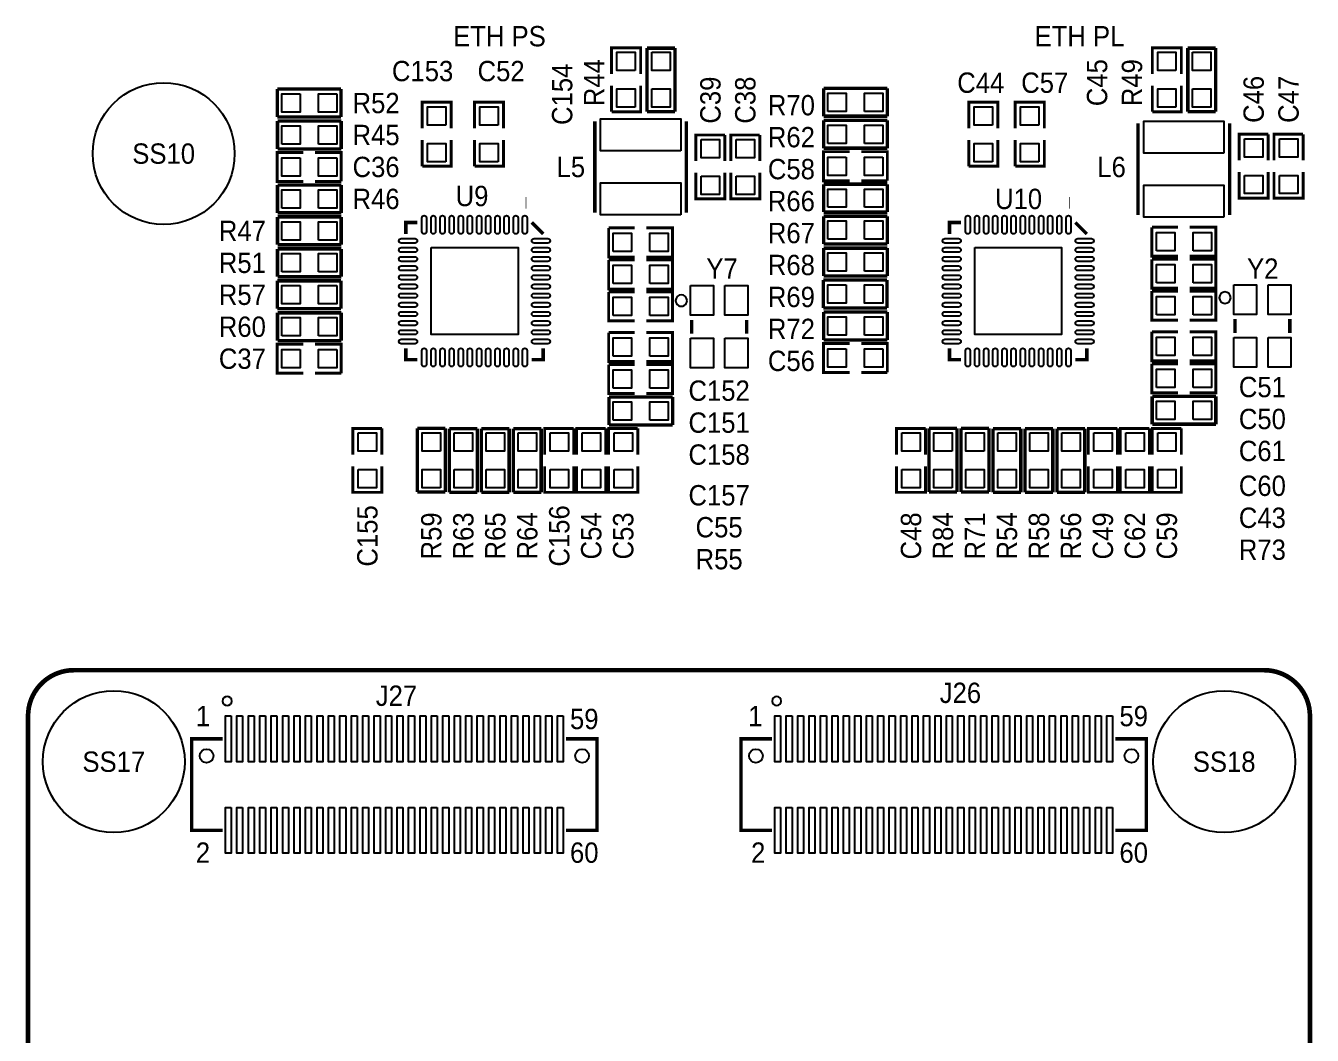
# Model space of a CAD drawing. Extents: x -6 to 181, y -5 to 126.
# Drawn here: x 54 to 110.2, y 53.7 to 97.9 of the extents above; entities that cross this region are included whole.
import ezdxf
from ezdxf.enums import TextEntityAlignment as Align

# ---------------------------------------------------------------- set-up
doc = ezdxf.new("R2010")
doc.units = 0
for name, color, linetype in [('BG_SILKSCREEN_TOP', 30, 'CONTINUOUS'), ('PG_SILKSCREEN_TOP', 254, 'CONTINUOUS'), ('PIN_TOP', 92, 'CONTINUOUS'), ('RD_SILKSCREEN_TOP', 52, 'CONTINUOUS')]:
    doc.layers.add(name, color=color, linetype=linetype)

msp = doc.modelspace()

# ---------------------------------------------------------------- linework, layer by layer
at = {"layer": 'BG_SILKSCREEN_TOP', "const_width": 0.2032}
for points in [[(54.138093, 67.696994, -0.414214), (56.138089, 69.69699)], [(108.137985, 69.69699, -0.414214), (110.137981, 67.696994)]]:
    msp.add_lwpolyline(points, format="xyb", dxfattribs=at)
for points in [[(56.138089, 69.69699), (108.137985, 69.69699)], [(54.138093, 29.69707), (54.138093, 67.696994)], [(110.137981, 67.696994), (110.137981, 29.69707)]]:
    msp.add_lwpolyline(points, dxfattribs=at)
at = {"layer": 'PG_SILKSCREEN_TOP'}
for points, const_width in [([(79.629, 95.758), (79.629, 96.901), (80.899, 96.901), (80.899, 95.758)], 0.127), ([(81.1784, 94.107), (81.1784, 96.8883)], 0.1524), ([(81.1784, 96.8883), (82.3976, 96.8883)], 0.1524), ([(82.3976, 96.8883), (82.3976, 94.107)], 0.1524), ([(103.251, 95.758), (103.251, 96.901), (104.521, 96.901), (104.521, 95.758)], 0.127), ([(104.8004, 94.107), (104.8004, 96.8883)], 0.1524), ([(104.8004, 96.8883), (106.0196, 96.8883)], 0.1524), ([(106.0196, 96.8883), (106.0196, 94.107)], 0.1524), ([(65.024, 93.8784), (65.024, 95.0976)], 0.1524), ([(65.024, 95.0976), (67.8053, 95.0976)], 0.1524), ([(67.8053, 95.0976), (67.8053, 93.8784)], 0.1524), ([(80.899, 95.25), (80.899, 94.107), (79.629, 94.107)], 0.127), ([(79.629, 94.107), (79.629, 95.25)], 0.127), ([(88.895022, 95.129909), (91.676322, 95.129909)], 0.1524), ([(88.895022, 93.910709), (88.895022, 95.129909)], 0.1524), ([(91.676322, 95.129909), (91.676322, 93.910709)], 0.1524), ([(104.521, 95.25), (104.521, 94.107), (103.251, 94.107)], 0.127), ([(103.251, 94.107), (103.251, 95.25)], 0.127), ([(71.356322, 93.377309), (71.356322, 94.520309), (72.626322, 94.520309), (72.626322, 93.377309)], 0.127), ([(73.642322, 93.377309), (73.642322, 94.520309), (74.912322, 94.520309), (74.912322, 93.377309)], 0.127), ([(95.232322, 93.377309), (95.232322, 94.520309), (96.502322, 94.520309), (96.502322, 93.377309)], 0.127), ([(97.264322, 93.377309), (97.264322, 94.520309), (98.534322, 94.520309), (98.534322, 93.377309)], 0.127), ([(67.8053, 93.8784), (65.024, 93.8784)], 0.1524), ([(82.3976, 94.107), (81.1784, 94.107)], 0.1524), ([(91.676322, 93.910709), (88.895022, 93.910709)], 0.1524), ([(106.0196, 94.107), (104.8004, 94.107)], 0.1524), ([(65.0367, 93.7006), (67.818, 93.7006)], 0.1524), ([(65.0367, 92.4814), (65.0367, 93.7006)], 0.1524), ([(67.818, 93.7006), (67.818, 92.4814)], 0.1524), ([(78.899004, 89.694004), (78.899004, 93.693996)], 0.150012), ([(82.898996, 89.694004), (82.898996, 93.693996)], 0.150012), ([(88.895022, 93.732909), (91.676322, 93.732909)], 0.1524), ([(88.895022, 92.513709), (88.895022, 93.732909)], 0.1524), ([(91.676322, 93.732909), (91.676322, 92.513709)], 0.1524), ([(102.630326, 89.599313), (102.630326, 93.599305)], 0.150012), ([(106.630318, 89.599313), (106.630318, 93.599305)], 0.150012), ([(72.626322, 92.869309), (72.626322, 91.726309), (71.356322, 91.726309)], 0.127), ([(71.356322, 91.726309), (71.356322, 92.869309)], 0.127), ([(74.912322, 92.869309), (74.912322, 91.726309), (73.642322, 91.726309)], 0.127), ([(73.642322, 91.726309), (73.642322, 92.869309)], 0.127), ([(83.312, 91.948), (83.312, 93.091), (84.582, 93.091)], 0.127), ([(84.582, 93.091), (84.582, 91.948)], 0.127), ([(84.836, 91.948), (84.836, 93.091), (86.106, 93.091)], 0.127), ([(86.106, 93.091), (86.106, 91.948)], 0.127), ([(96.502322, 92.869309), (96.502322, 91.726309), (95.232322, 91.726309)], 0.127), ([(95.232322, 91.726309), (95.232322, 92.869309)], 0.127), ([(98.534322, 92.869309), (98.534322, 91.726309), (97.264322, 91.726309)], 0.127), ([(97.264322, 91.726309), (97.264322, 92.869309)], 0.127), ([(107.043322, 91.980309), (107.043322, 93.123309), (108.313322, 93.123309)], 0.127), ([(108.313322, 93.123309), (108.313322, 91.980309)], 0.127), ([(108.567322, 91.980309), (108.567322, 93.123309), (109.837322, 93.123309)], 0.127), ([(109.837322, 93.123309), (109.837322, 91.980309)], 0.127), ([(67.818, 92.4814), (65.0367, 92.4814)], 0.1524), ([(66.167, 91.059), (65.024, 91.059), (65.024, 92.329), (66.167, 92.329)], 0.127), ([(66.675, 92.329), (67.818, 92.329), (67.818, 91.059)], 0.127), ([(91.676322, 92.513709), (88.895022, 92.513709)], 0.1524), ([(90.025322, 91.091309), (88.882322, 91.091309), (88.882322, 92.361309), (90.025322, 92.361309)], 0.127), ([(90.533322, 92.361309), (91.676322, 92.361309), (91.676322, 91.091309)], 0.127), ([(67.818, 91.059), (66.675, 91.059)], 0.127), ([(84.582, 91.44), (84.582, 90.297), (83.312, 90.297), (83.312, 91.44)], 0.127), ([(86.106, 91.44), (86.106, 90.297), (84.836, 90.297), (84.836, 91.44)], 0.127), ([(91.676322, 91.091309), (90.533322, 91.091309)], 0.127), ([(108.313322, 91.472309), (108.313322, 90.329309), (107.043322, 90.329309), (107.043322, 91.472309)], 0.127), ([(109.837322, 91.472309), (109.837322, 90.329309), (108.567322, 90.329309), (108.567322, 91.472309)], 0.127), ([(65.0367, 90.9066), (67.818, 90.9066)], 0.1524), ([(65.0367, 89.6874), (65.0367, 90.9066)], 0.1524), ([(67.818, 90.9066), (67.818, 89.6874)], 0.1524), ([(88.895022, 90.938909), (91.676322, 90.938909)], 0.1524), ([(88.895022, 89.719709), (88.895022, 90.938909)], 0.1524), ([(91.676322, 90.938909), (91.676322, 89.719709)], 0.1524), ([(75.882322, 90.125321), (75.902312, 90.125321)], 0.499999), ([(99.631322, 90.125321), (99.651312, 90.125321)], 0.499999), ([(67.818, 89.6874), (65.0367, 89.6874)], 0.1524), ([(65.0367, 89.5096), (67.818, 89.5096)], 0.1524), ([(65.0367, 88.2904), (65.0367, 89.5096)], 0.1524), ([(67.818, 89.5096), (67.818, 88.2904)], 0.1524), ([(91.676322, 89.719709), (88.895022, 89.719709)], 0.1524), ([(88.895022, 89.541909), (91.676322, 89.541909)], 0.1524), ([(88.895022, 88.322709), (88.895022, 89.541909)], 0.1524), ([(91.676322, 89.541909), (91.676322, 88.322709)], 0.1524), ([(70.642328, 88.765304), (70.642328, 89.265303), (71.142327, 89.265303)], 0.150012), ([(76.642316, 88.765304), (76.142317, 89.265303)], 0.150012), ([(80.645, 87.757), (79.502, 87.757), (79.502, 89.027)], 0.127), ([(79.502, 89.027), (80.645, 89.027)], 0.127), ([(81.153, 89.027), (82.296, 89.027), (82.296, 87.757), (81.153, 87.757)], 0.127), ([(94.391328, 88.765304), (94.391328, 89.265303), (94.891327, 89.265303)], 0.150012), ([(100.391316, 88.765304), (99.891317, 89.265303)], 0.150012), ([(104.376322, 87.789309), (103.233322, 87.789309), (103.233322, 89.059309)], 0.127), ([(103.233322, 89.059309), (104.376322, 89.059309)], 0.127), ([(104.884322, 89.059309), (106.027322, 89.059309), (106.027322, 87.789309), (104.884322, 87.789309)], 0.127), ([(67.818, 88.2904), (65.0367, 88.2904)], 0.1524), ([(91.676322, 88.322709), (88.895022, 88.322709)], 0.1524), ([(65.0367, 88.1126), (67.818, 88.1126)], 0.1524), ([(65.0367, 86.8934), (65.0367, 88.1126)], 0.1524), ([(67.818, 88.1126), (67.818, 86.8934)], 0.1524), ([(80.645, 86.36), (79.502, 86.36), (79.502, 87.63)], 0.127), ([(79.502, 87.63), (80.645, 87.63)], 0.127), ([(81.153, 87.63), (82.296, 87.63), (82.296, 86.36), (81.153, 86.36)], 0.127), ([(88.895022, 88.144909), (91.676322, 88.144909)], 0.1524), ([(88.895022, 86.925709), (88.895022, 88.144909)], 0.1524), ([(91.676322, 88.144909), (91.676322, 86.925709)], 0.1524), ([(104.376322, 86.392309), (103.233322, 86.392309), (103.233322, 87.662309)], 0.127), ([(103.233322, 87.662309), (104.376322, 87.662309)], 0.127), ([(104.884322, 87.662309), (106.027322, 87.662309), (106.027322, 86.392309), (104.884322, 86.392309)], 0.127), ([(65.024, 85.4964), (65.024, 86.7156)], 0.1524), ([(65.024, 86.7156), (67.8053, 86.7156)], 0.1524), ([(67.818, 86.8934), (65.0367, 86.8934)], 0.1524), ([(67.8053, 86.7156), (67.8053, 85.4964)], 0.1524), ([(88.882322, 85.528709), (88.882322, 86.747909)], 0.1524), ([(88.882322, 86.747909), (91.663622, 86.747909)], 0.1524), ([(91.676322, 86.925709), (88.895022, 86.925709)], 0.1524), ([(91.663622, 86.747909), (91.663622, 85.528709)], 0.1524), ([(80.645, 84.963), (79.502, 84.963), (79.502, 86.233)], 0.127), ([(79.502, 86.233), (80.645, 86.233)], 0.127), ([(81.153, 86.233), (82.296, 86.233), (82.296, 84.963), (81.153, 84.963)], 0.127), ([(104.376322, 84.995309), (103.233322, 84.995309), (103.233322, 86.265309)], 0.127), ([(103.233322, 86.265309), (104.376322, 86.265309)], 0.127), ([(104.884322, 86.265309), (106.027322, 86.265309), (106.027322, 84.995309), (104.884322, 84.995309)], 0.127), ([(67.8053, 85.4964), (65.024, 85.4964)], 0.1524), ([(91.663622, 85.528709), (88.882322, 85.528709)], 0.1524), ([(65.0367, 85.3186), (67.818, 85.3186)], 0.1524), ([(65.0367, 84.0994), (65.0367, 85.3186)], 0.1524), ([(67.818, 85.3186), (67.818, 84.0994)], 0.1524), ([(83.128002, 85.008999), (83.128002, 84.409001)], 0.150012), ([(85.527998, 85.008999), (85.527998, 84.409001)], 0.150012), ([(88.895022, 85.350909), (91.676322, 85.350909)], 0.1524), ([(88.895022, 84.131709), (88.895022, 85.350909)], 0.1524), ([(91.676322, 85.350909), (91.676322, 84.131709)], 0.1524), ([(106.859324, 85.041308), (106.859324, 84.441309)], 0.150012), ([(109.259319, 85.041308), (109.259319, 84.441309)], 0.150012), ([(80.645, 83.185), (79.502, 83.185), (79.502, 84.455)], 0.127), ([(79.502, 84.455), (80.645, 84.455)], 0.127), ([(81.153, 84.455), (82.296, 84.455), (82.296, 83.185), (81.153, 83.185)], 0.127), ([(104.376322, 83.217309), (103.233322, 83.217309), (103.233322, 84.487309)], 0.127), ([(103.233322, 84.487309), (104.376322, 84.487309)], 0.127), ([(104.884322, 84.487309), (106.027322, 84.487309), (106.027322, 83.217309), (104.884322, 83.217309)], 0.127), ([(67.818, 84.0994), (65.0367, 84.0994)], 0.1524), ([(66.167, 82.677), (65.024, 82.677), (65.024, 83.947), (66.167, 83.947)], 0.127), ([(66.675, 83.947), (67.818, 83.947), (67.818, 82.677)], 0.127), ([(71.142327, 83.265315), (70.642328, 83.265315), (70.642328, 83.765314)], 0.150012), ([(76.642316, 83.765314), (76.642316, 83.265315), (76.142317, 83.265315)], 0.150012), ([(91.676322, 84.131709), (88.895022, 84.131709)], 0.1524), ([(90.025322, 82.709309), (88.882322, 82.709309), (88.882322, 83.979309), (90.025322, 83.979309)], 0.127), ([(90.533322, 83.979309), (91.676322, 83.979309), (91.676322, 82.709309)], 0.127), ([(94.891327, 83.265315), (94.391328, 83.265315), (94.391328, 83.765314)], 0.150012), ([(100.391316, 83.765314), (100.391316, 83.265315), (99.891317, 83.265315)], 0.150012), ([(67.818, 82.677), (66.675, 82.677)], 0.127), ([(80.645, 81.788), (79.502, 81.788), (79.502, 83.058)], 0.127), ([(79.502, 83.058), (80.645, 83.058)], 0.127), ([(81.153, 83.058), (82.296, 83.058), (82.296, 81.788), (81.153, 81.788)], 0.127), ([(91.676322, 82.709309), (90.533322, 82.709309)], 0.127), ([(104.376322, 81.820309), (103.233322, 81.820309), (103.233322, 83.090309)], 0.127), ([(103.233322, 83.090309), (104.376322, 83.090309)], 0.127), ([(104.884322, 83.090309), (106.027322, 83.090309), (106.027322, 81.820309), (104.884322, 81.820309)], 0.127), ([(79.5147, 81.6356), (82.296, 81.6356)], 0.1524), ([(79.5147, 80.4164), (79.5147, 81.6356)], 0.1524), ([(82.296, 81.6356), (82.296, 80.4164)], 0.1524), ([(103.246022, 81.667909), (106.027322, 81.667909)], 0.1524), ([(103.246022, 80.448709), (103.246022, 81.667909)], 0.1524), ([(106.027322, 81.667909), (106.027322, 80.448709)], 0.1524), ([(82.296, 80.4164), (79.5147, 80.4164)], 0.1524), ([(106.027322, 80.448709), (103.246022, 80.448709)], 0.1524), ([(68.326, 79.121), (68.326, 80.264), (69.596, 80.264)], 0.127), ([(69.596, 80.264), (69.596, 79.121)], 0.127), ([(71.1454, 77.4827), (71.1454, 80.264)], 0.1524), ([(71.1454, 80.264), (72.3646, 80.264)], 0.1524), ([(72.3646, 80.264), (72.3646, 77.4827)], 0.1524), ([(72.5424, 77.47), (72.5424, 80.2513)], 0.1524), ([(72.5424, 80.2513), (73.7616, 80.2513)], 0.1524), ([(73.7616, 80.2513), (73.7616, 77.47)], 0.1524), ([(73.9394, 77.47), (73.9394, 80.2513)], 0.1524), ([(73.9394, 80.2513), (75.1586, 80.2513)], 0.1524), ([(75.1586, 80.2513), (75.1586, 77.47)], 0.1524), ([(75.3364, 77.47), (75.3364, 80.2513)], 0.1524), ([(75.3364, 80.2513), (76.5556, 80.2513)], 0.1524), ([(76.5556, 80.2513), (76.5556, 77.47)], 0.1524), ([(76.708, 79.121), (76.708, 80.264), (77.978, 80.264)], 0.127), ([(77.978, 80.264), (77.978, 79.121)], 0.127), ([(78.105, 79.121), (78.105, 80.264), (79.375, 80.264)], 0.127), ([(79.375, 80.264), (79.375, 79.121)], 0.127), ([(79.502, 79.121), (79.502, 80.264), (80.772, 80.264)], 0.127), ([(80.772, 80.264), (80.772, 79.121)], 0.127), ([(92.075, 79.121), (92.075, 80.264), (93.345, 80.264)], 0.127), ([(93.345, 80.264), (93.345, 79.121)], 0.127), ([(93.4974, 77.4827), (93.4974, 80.264)], 0.1524), ([(93.4974, 80.264), (94.7166, 80.264)], 0.1524), ([(94.7166, 80.264), (94.7166, 77.4827)], 0.1524), ([(94.8944, 77.4827), (94.8944, 80.264)], 0.1524), ([(94.8944, 80.264), (96.1136, 80.264)], 0.1524), ([(96.1136, 80.264), (96.1136, 77.4827)], 0.1524), ([(96.2914, 77.47), (96.2914, 80.2513)], 0.1524), ([(96.2914, 80.2513), (97.5106, 80.2513)], 0.1524), ([(97.5106, 80.2513), (97.5106, 77.47)], 0.1524), ([(97.6884, 77.47), (97.6884, 80.2513)], 0.1524), ([(97.6884, 80.2513), (98.9076, 80.2513)], 0.1524), ([(98.9076, 80.2513), (98.9076, 77.47)], 0.1524), ([(99.0854, 77.47), (99.0854, 80.2513)], 0.1524), ([(99.0854, 80.2513), (100.3046, 80.2513)], 0.1524), ([(100.3046, 80.2513), (100.3046, 77.47)], 0.1524), ([(100.457, 79.121), (100.457, 80.264), (101.727, 80.264)], 0.127), ([(101.727, 80.264), (101.727, 79.121)], 0.127), ([(101.854, 79.121), (101.854, 80.264), (103.124, 80.264)], 0.127), ([(103.124, 80.264), (103.124, 79.121)], 0.127), ([(103.251, 79.121), (103.251, 80.264), (104.521, 80.264)], 0.127), ([(104.521, 80.264), (104.521, 79.121)], 0.127), ([(69.596, 78.613), (69.596, 77.47), (68.326, 77.47), (68.326, 78.613)], 0.127), ([(77.978, 78.613), (77.978, 77.47), (76.708, 77.47), (76.708, 78.613)], 0.127), ([(79.375, 78.613), (79.375, 77.47), (78.105, 77.47), (78.105, 78.613)], 0.127), ([(80.772, 78.613), (80.772, 77.47), (79.502, 77.47), (79.502, 78.613)], 0.127), ([(93.345, 78.613), (93.345, 77.47), (92.075, 77.47), (92.075, 78.613)], 0.127), ([(101.727, 78.613), (101.727, 77.47), (100.457, 77.47), (100.457, 78.613)], 0.127), ([(103.124, 78.613), (103.124, 77.47), (101.854, 77.47), (101.854, 78.613)], 0.127), ([(104.521, 78.613), (104.521, 77.47), (103.251, 77.47), (103.251, 78.613)], 0.127), ([(72.3646, 77.4827), (71.1454, 77.4827)], 0.1524), ([(73.7616, 77.47), (72.5424, 77.47)], 0.1524), ([(75.1586, 77.47), (73.9394, 77.47)], 0.1524), ([(76.5556, 77.47), (75.3364, 77.47)], 0.1524), ([(94.7166, 77.4827), (93.4974, 77.4827)], 0.1524), ([(96.1136, 77.4827), (94.8944, 77.4827)], 0.1524), ([(97.5106, 77.47), (96.2914, 77.47)], 0.1524), ([(98.9076, 77.47), (97.6884, 77.47)], 0.1524), ([(100.3046, 77.47), (99.0854, 77.47)], 0.1524), ([(62.638051, 62.697004), (61.288066, 62.697004), (61.288066, 66.696996), (62.638051, 66.696996)], 0.150012), ([(77.638072, 62.697004), (78.988056, 62.697004), (78.988056, 66.696996), (77.638072, 66.696996)], 0.150012), ([(86.638003, 62.697004), (85.288018, 62.697004), (85.288018, 66.696996), (86.638003, 66.696996)], 0.150012), ([(101.638024, 62.697004), (102.988008, 62.697004), (102.988008, 66.696996), (101.638024, 66.696996)], 0.150012)]:
    msp.add_lwpolyline(points, dxfattribs=dict(at, const_width=const_width))
for points in [[(82.926987, 85.852, 1), (82.427006, 85.852005, 1)], [(106.675987, 85.979, 1), (106.176006, 85.979005, 1)], [(63.038076, 68.347006, 1), (62.638047, 68.346995, 1)], [(87.038028, 68.347006, 1), (86.637999, 68.346995, 1)]]:
    msp.add_lwpolyline(points, format="xyb", close=True, dxfattribs=at)
at = {"layer": 'PIN_TOP'}
for points in [[(80.66405, 95.90405), (79.86395, 95.90405), (79.86395, 96.70415), (80.66405, 96.70415)], [(81.38795, 96.70415), (82.18805, 96.70415), (82.18805, 95.90405), (81.38795, 95.90405)], [(104.28605, 95.90405), (103.48595, 95.90405), (103.48595, 96.70415), (104.28605, 96.70415)], [(105.00995, 96.70415), (105.81005, 96.70415), (105.81005, 95.90405), (105.00995, 95.90405)], [(80.66405, 94.30385), (79.86395, 94.30385), (79.86395, 95.10395), (80.66405, 95.10395)], [(81.38795, 95.10395), (82.18805, 95.10395), (82.18805, 94.30385), (81.38795, 94.30385)], [(104.28605, 94.30385), (103.48595, 94.30385), (103.48595, 95.10395), (104.28605, 95.10395)], [(105.00995, 95.10395), (105.81005, 95.10395), (105.81005, 94.30385), (105.00995, 94.30385)], [(66.02095, 94.88805), (66.02095, 94.08795), (65.22085, 94.08795), (65.22085, 94.88805)], [(67.62115, 94.88805), (67.62115, 94.08795), (66.82105, 94.08795), (66.82105, 94.88805)], [(89.079172, 94.120259), (89.079172, 94.920359), (89.879272, 94.920359), (89.879272, 94.120259)], [(90.679372, 94.120259), (90.679372, 94.920359), (91.479472, 94.920359), (91.479472, 94.120259)], [(72.391372, 93.523359), (71.591272, 93.523359), (71.591272, 94.323459), (72.391372, 94.323459)], [(74.677372, 93.523359), (73.877272, 93.523359), (73.877272, 94.323459), (74.677372, 94.323459)], [(96.267372, 93.523359), (95.467272, 93.523359), (95.467272, 94.323459), (96.267372, 94.323459)], [(98.299372, 93.523359), (97.499272, 93.523359), (97.499272, 94.323459), (98.299372, 94.323459)], [(65.22085, 92.69095), (65.22085, 93.49105), (66.02095, 93.49105), (66.02095, 92.69095)], [(66.82105, 92.69095), (66.82105, 93.49105), (67.62115, 93.49105), (67.62115, 92.69095)], [(82.648996, 92.393999), (79.149003, 92.393999), (79.149003, 93.793996), (82.648996, 93.793996)], [(89.079172, 92.723259), (89.079172, 93.523359), (89.879272, 93.523359), (89.879272, 92.723259)], [(90.679372, 92.723259), (90.679372, 93.523359), (91.479472, 93.523359), (91.479472, 92.723259)], [(106.380318, 92.299307), (102.880325, 92.299307), (102.880325, 93.699305), (106.380318, 93.699305)], [(83.54695, 92.89415), (84.34705, 92.89415), (84.34705, 92.09405), (83.54695, 92.09405)], [(85.07095, 92.89415), (85.87105, 92.89415), (85.87105, 92.09405), (85.07095, 92.09405)], [(107.278272, 92.926459), (108.078372, 92.926459), (108.078372, 92.126359), (107.278272, 92.126359)], [(108.802272, 92.926459), (109.602372, 92.926459), (109.602372, 92.126359), (108.802272, 92.126359)], [(72.391372, 91.923159), (71.591272, 91.923159), (71.591272, 92.723259), (72.391372, 92.723259)], [(74.677372, 91.923159), (73.877272, 91.923159), (73.877272, 92.723259), (74.677372, 92.723259)], [(96.267372, 91.923159), (95.467272, 91.923159), (95.467272, 92.723259), (96.267372, 92.723259)], [(98.299372, 91.923159), (97.499272, 91.923159), (97.499272, 92.723259), (98.299372, 92.723259)], [(66.02095, 92.09405), (66.02095, 91.29395), (65.22085, 91.29395), (65.22085, 92.09405)], [(67.62115, 92.09405), (67.62115, 91.29395), (66.82105, 91.29395), (66.82105, 92.09405)], [(89.879272, 92.126359), (89.879272, 91.326259), (89.079172, 91.326259), (89.079172, 92.126359)], [(91.479472, 92.126359), (91.479472, 91.326259), (90.679372, 91.326259), (90.679372, 92.126359)], [(83.54695, 91.29395), (84.34705, 91.29395), (84.34705, 90.49385), (83.54695, 90.49385)], [(85.07095, 91.29395), (85.87105, 91.29395), (85.87105, 90.49385), (85.07095, 90.49385)], [(107.278272, 91.326259), (108.078372, 91.326259), (108.078372, 90.526159), (107.278272, 90.526159)], [(108.802272, 91.326259), (109.602372, 91.326259), (109.602372, 90.526159), (108.802272, 90.526159)], [(65.22085, 89.89695), (65.22085, 90.69705), (66.02095, 90.69705), (66.02095, 89.89695)], [(66.82105, 89.89695), (66.82105, 90.69705), (67.62115, 90.69705), (67.62115, 89.89695)], [(82.648996, 89.594004), (79.149003, 89.594004), (79.149003, 90.994001), (82.648996, 90.994001)], [(89.079172, 89.929259), (89.079172, 90.729359), (89.879272, 90.729359), (89.879272, 89.929259)], [(90.679372, 89.929259), (90.679372, 90.729359), (91.479472, 90.729359), (91.479472, 89.929259)], [(106.380318, 89.499313), (102.880325, 89.499313), (102.880325, 90.89931), (106.380318, 90.89931)], [(65.22085, 88.49995), (65.22085, 89.30005), (66.02095, 89.30005), (66.02095, 88.49995)], [(66.82105, 88.49995), (66.82105, 89.30005), (67.62115, 89.30005), (67.62115, 88.49995)], [(89.079172, 88.532259), (89.079172, 89.332359), (89.879272, 89.332359), (89.879272, 88.532259)], [(90.679372, 88.532259), (90.679372, 89.332359), (91.479472, 89.332359), (91.479472, 88.532259)], [(103.430172, 88.024259), (103.430172, 88.824359), (104.230272, 88.824359), (104.230272, 88.024259)], [(105.030372, 88.024259), (105.030372, 88.824359), (105.830472, 88.824359), (105.830472, 88.024259)], [(79.69885, 87.99195), (79.69885, 88.79205), (80.49895, 88.79205), (80.49895, 87.99195)], [(81.29905, 87.99195), (81.29905, 88.79205), (82.09915, 88.79205), (82.09915, 87.99195)], [(65.22085, 87.10295), (65.22085, 87.90305), (66.02095, 87.90305), (66.02095, 87.10295)], [(66.82105, 87.10295), (66.82105, 87.90305), (67.62115, 87.90305), (67.62115, 87.10295)], [(71.742325, 88.165305), (75.542318, 88.165305), (75.542318, 84.365313), (71.742325, 84.365313)], [(89.079172, 87.135259), (89.079172, 87.935359), (89.879272, 87.935359), (89.879272, 87.135259)], [(90.679372, 87.135259), (90.679372, 87.935359), (91.479472, 87.935359), (91.479472, 87.135259)], [(95.491325, 88.165305), (99.291318, 88.165305), (99.291318, 84.365313), (95.491325, 84.365313)], [(79.69885, 86.59495), (79.69885, 87.39505), (80.49895, 87.39505), (80.49895, 86.59495)], [(81.29905, 86.59495), (81.29905, 87.39505), (82.09915, 87.39505), (82.09915, 86.59495)], [(103.430172, 86.627259), (103.430172, 87.427359), (104.230272, 87.427359), (104.230272, 86.627259)], [(105.030372, 86.627259), (105.030372, 87.427359), (105.830472, 87.427359), (105.830472, 86.627259)], [(66.02095, 86.50605), (66.02095, 85.70595), (65.22085, 85.70595), (65.22085, 86.50605)], [(67.62115, 86.50605), (67.62115, 85.70595), (66.82105, 85.70595), (66.82105, 86.50605)], [(79.69885, 85.19795), (79.69885, 85.99805), (80.49895, 85.99805), (80.49895, 85.19795)], [(81.29905, 85.19795), (81.29905, 85.99805), (82.09915, 85.99805), (82.09915, 85.19795)], [(83.07799, 86.509009), (84.077988, 86.509009), (84.077988, 85.209012), (83.07799, 85.209012)], [(84.578012, 86.509009), (85.57801, 86.509009), (85.57801, 85.209012), (84.578012, 85.209012)], [(89.879272, 86.538359), (89.879272, 85.738259), (89.079172, 85.738259), (89.079172, 86.538359)], [(91.479472, 86.538359), (91.479472, 85.738259), (90.679372, 85.738259), (90.679372, 86.538359)], [(103.430172, 85.230259), (103.430172, 86.030359), (104.230272, 86.030359), (104.230272, 85.230259)], [(105.030372, 85.230259), (105.030372, 86.030359), (105.830472, 86.030359), (105.830472, 85.230259)], [(106.809311, 86.541318), (107.809309, 86.541318), (107.809309, 85.241321), (106.809311, 85.241321)], [(108.309334, 86.541318), (109.309332, 86.541318), (109.309332, 85.241321), (108.309334, 85.241321)], [(65.22085, 84.30895), (65.22085, 85.10905), (66.02095, 85.10905), (66.02095, 84.30895)], [(66.82105, 84.30895), (66.82105, 85.10905), (67.62115, 85.10905), (67.62115, 84.30895)], [(89.079172, 84.341259), (89.079172, 85.141359), (89.879272, 85.141359), (89.879272, 84.341259)], [(90.679372, 84.341259), (90.679372, 85.141359), (91.479472, 85.141359), (91.479472, 84.341259)], [(79.69885, 83.41995), (79.69885, 84.22005), (80.49895, 84.22005), (80.49895, 83.41995)], [(81.29905, 83.41995), (81.29905, 84.22005), (82.09915, 84.22005), (82.09915, 83.41995)], [(83.07799, 84.208988), (84.077988, 84.208988), (84.077988, 82.908991), (83.07799, 82.908991)], [(84.578012, 84.208988), (85.57801, 84.208988), (85.57801, 82.908991), (84.578012, 82.908991)], [(89.879272, 83.744359), (89.879272, 82.944259), (89.079172, 82.944259), (89.079172, 83.744359)], [(91.479472, 83.744359), (91.479472, 82.944259), (90.679372, 82.944259), (90.679372, 83.744359)], [(103.430172, 83.452259), (103.430172, 84.252359), (104.230272, 84.252359), (104.230272, 83.452259)], [(105.030372, 83.452259), (105.030372, 84.252359), (105.830472, 84.252359), (105.830472, 83.452259)], [(106.809311, 84.241297), (107.809309, 84.241297), (107.809309, 82.9413), (106.809311, 82.9413)], [(108.309334, 84.241297), (109.309332, 84.241297), (109.309332, 82.9413), (108.309334, 82.9413)], [(66.02095, 83.71205), (66.02095, 82.91195), (65.22085, 82.91195), (65.22085, 83.71205)], [(67.62115, 83.71205), (67.62115, 82.91195), (66.82105, 82.91195), (66.82105, 83.71205)], [(79.69885, 82.02295), (79.69885, 82.82305), (80.49895, 82.82305), (80.49895, 82.02295)], [(81.29905, 82.02295), (81.29905, 82.82305), (82.09915, 82.82305), (82.09915, 82.02295)], [(103.430172, 82.055259), (103.430172, 82.855359), (104.230272, 82.855359), (104.230272, 82.055259)], [(105.030372, 82.055259), (105.030372, 82.855359), (105.830472, 82.855359), (105.830472, 82.055259)], [(79.69885, 80.62595), (79.69885, 81.42605), (80.49895, 81.42605), (80.49895, 80.62595)], [(81.29905, 80.62595), (81.29905, 81.42605), (82.09915, 81.42605), (82.09915, 80.62595)], [(103.430172, 80.658259), (103.430172, 81.458359), (104.230272, 81.458359), (104.230272, 80.658259)], [(105.030372, 80.658259), (105.030372, 81.458359), (105.830472, 81.458359), (105.830472, 80.658259)], [(68.56095, 80.06715), (69.36105, 80.06715), (69.36105, 79.26705), (68.56095, 79.26705)], [(72.15505, 79.26705), (71.35495, 79.26705), (71.35495, 80.06715), (72.15505, 80.06715)], [(72.75195, 80.06715), (73.55205, 80.06715), (73.55205, 79.26705), (72.75195, 79.26705)], [(74.14895, 80.06715), (74.94905, 80.06715), (74.94905, 79.26705), (74.14895, 79.26705)], [(75.54595, 80.06715), (76.34605, 80.06715), (76.34605, 79.26705), (75.54595, 79.26705)], [(76.94295, 80.06715), (77.74305, 80.06715), (77.74305, 79.26705), (76.94295, 79.26705)], [(78.33995, 80.06715), (79.14005, 80.06715), (79.14005, 79.26705), (78.33995, 79.26705)], [(79.73695, 80.06715), (80.53705, 80.06715), (80.53705, 79.26705), (79.73695, 79.26705)], [(92.30995, 80.06715), (93.11005, 80.06715), (93.11005, 79.26705), (92.30995, 79.26705)], [(94.50705, 79.26705), (93.70695, 79.26705), (93.70695, 80.06715), (94.50705, 80.06715)], [(95.90405, 79.26705), (95.10395, 79.26705), (95.10395, 80.06715), (95.90405, 80.06715)], [(96.50095, 80.06715), (97.30105, 80.06715), (97.30105, 79.26705), (96.50095, 79.26705)], [(97.89795, 80.06715), (98.69805, 80.06715), (98.69805, 79.26705), (97.89795, 79.26705)], [(99.29495, 80.06715), (100.09505, 80.06715), (100.09505, 79.26705), (99.29495, 79.26705)], [(100.69195, 80.06715), (101.49205, 80.06715), (101.49205, 79.26705), (100.69195, 79.26705)], [(102.08895, 80.06715), (102.88905, 80.06715), (102.88905, 79.26705), (102.08895, 79.26705)], [(103.48595, 80.06715), (104.28605, 80.06715), (104.28605, 79.26705), (103.48595, 79.26705)], [(68.56095, 78.46695), (69.36105, 78.46695), (69.36105, 77.66685), (68.56095, 77.66685)], [(72.15505, 77.66685), (71.35495, 77.66685), (71.35495, 78.46695), (72.15505, 78.46695)], [(72.75195, 78.46695), (73.55205, 78.46695), (73.55205, 77.66685), (72.75195, 77.66685)], [(74.14895, 78.46695), (74.94905, 78.46695), (74.94905, 77.66685), (74.14895, 77.66685)], [(75.54595, 78.46695), (76.34605, 78.46695), (76.34605, 77.66685), (75.54595, 77.66685)], [(76.94295, 78.46695), (77.74305, 78.46695), (77.74305, 77.66685), (76.94295, 77.66685)], [(78.33995, 78.46695), (79.14005, 78.46695), (79.14005, 77.66685), (78.33995, 77.66685)], [(79.73695, 78.46695), (80.53705, 78.46695), (80.53705, 77.66685), (79.73695, 77.66685)], [(92.30995, 78.46695), (93.11005, 78.46695), (93.11005, 77.66685), (92.30995, 77.66685)], [(94.50705, 77.66685), (93.70695, 77.66685), (93.70695, 78.46695), (94.50705, 78.46695)], [(95.90405, 77.66685), (95.10395, 77.66685), (95.10395, 78.46695), (95.90405, 78.46695)], [(96.50095, 78.46695), (97.30105, 78.46695), (97.30105, 77.66685), (96.50095, 77.66685)], [(97.89795, 78.46695), (98.69805, 78.46695), (98.69805, 77.66685), (97.89795, 77.66685)], [(99.29495, 78.46695), (100.09505, 78.46695), (100.09505, 77.66685), (99.29495, 77.66685)], [(100.69195, 78.46695), (101.49205, 78.46695), (101.49205, 77.66685), (100.69195, 77.66685)], [(102.08895, 78.46695), (102.88905, 78.46695), (102.88905, 77.66685), (102.08895, 77.66685)], [(103.48595, 78.46695), (104.28605, 78.46695), (104.28605, 77.66685), (103.48595, 77.66685)], [(63.013069, 67.696994), (63.013069, 65.696998), (62.763057, 65.696998), (62.763057, 67.696994)], [(63.513068, 67.696994), (63.513068, 65.696998), (63.263056, 65.696998), (63.263056, 67.696994)], [(64.013067, 67.696994), (64.013067, 65.696998), (63.763055, 65.696998), (63.763055, 67.696994)], [(64.513066, 67.696994), (64.513066, 65.696998), (64.263054, 65.696998), (64.263054, 67.696994)], [(65.013065, 67.696994), (65.013065, 65.696998), (64.763053, 65.696998), (64.763053, 67.696994)], [(65.513064, 67.696994), (65.513064, 65.696998), (65.263052, 65.696998), (65.263052, 67.696994)], [(66.013063, 67.696994), (66.013063, 65.696998), (65.763051, 65.696998), (65.763051, 67.696994)], [(66.513062, 67.696994), (66.513062, 65.696998), (66.26305, 65.696998), (66.26305, 67.696994)], [(67.013061, 67.696994), (67.013061, 65.696998), (66.763049, 65.696998), (66.763049, 67.696994)], [(67.51306, 67.696994), (67.51306, 65.696998), (67.263048, 65.696998), (67.263048, 67.696994)], [(68.013059, 67.696994), (68.013059, 65.696998), (67.763047, 65.696998), (67.763047, 67.696994)], [(68.513058, 67.696994), (68.513058, 65.696998), (68.263046, 65.696998), (68.263046, 67.696994)], [(69.013057, 67.696994), (69.013057, 65.696998), (68.763045, 65.696998), (68.763045, 67.696994)], [(69.513056, 67.696994), (69.513056, 65.696998), (69.263044, 65.696998), (69.263044, 67.696994)], [(70.013055, 67.696994), (70.013055, 65.696998), (69.763043, 65.696998), (69.763043, 67.696994)], [(70.51308, 67.696994), (70.51308, 65.696998), (70.263067, 65.696998), (70.263067, 67.696994)], [(71.013079, 67.696994), (71.013079, 65.696998), (70.763067, 65.696998), (70.763067, 67.696994)], [(71.513078, 67.696994), (71.513078, 65.696998), (71.263065, 65.696998), (71.263065, 67.696994)], [(72.013077, 67.696994), (72.013077, 65.696998), (71.763064, 65.696998), (71.763064, 67.696994)], [(72.513076, 67.696994), (72.513076, 65.696998), (72.263064, 65.696998), (72.263064, 67.696994)], [(73.013075, 67.696994), (73.013075, 65.696998), (72.763063, 65.696998), (72.763063, 67.696994)], [(73.513074, 67.696994), (73.513074, 65.696998), (73.263061, 65.696998), (73.263061, 67.696994)], [(74.013073, 67.696994), (74.013073, 65.696998), (73.76306, 65.696998), (73.76306, 67.696994)], [(74.513072, 67.696994), (74.513072, 65.696998), (74.263059, 65.696998), (74.263059, 67.696994)], [(75.013071, 67.696994), (75.013071, 65.696998), (74.763058, 65.696998), (74.763058, 67.696994)], [(75.51307, 67.696994), (75.51307, 65.696998), (75.263058, 65.696998), (75.263058, 67.696994)], [(76.013069, 67.696994), (76.013069, 65.696998), (75.763057, 65.696998), (75.763057, 67.696994)], [(76.513068, 67.696994), (76.513068, 65.696998), (76.263055, 65.696998), (76.263055, 67.696994)], [(77.013067, 67.696994), (77.013067, 65.696998), (76.763054, 65.696998), (76.763054, 67.696994)], [(77.513066, 67.696994), (77.513066, 65.696998), (77.263053, 65.696998), (77.263053, 67.696994)], [(87.013021, 67.696994), (87.013021, 65.696998), (86.763009, 65.696998), (86.763009, 67.696994)], [(87.51302, 67.696994), (87.51302, 65.696998), (87.263008, 65.696998), (87.263008, 67.696994)], [(88.013019, 67.696994), (88.013019, 65.696998), (87.763007, 65.696998), (87.763007, 67.696994)], [(88.513018, 67.696994), (88.513018, 65.696998), (88.263006, 65.696998), (88.263006, 67.696994)], [(89.013017, 67.696994), (89.013017, 65.696998), (88.763005, 65.696998), (88.763005, 67.696994)], [(89.513016, 67.696994), (89.513016, 65.696998), (89.263004, 65.696998), (89.263004, 67.696994)], [(90.013015, 67.696994), (90.013015, 65.696998), (89.763003, 65.696998), (89.763003, 67.696994)], [(90.513014, 67.696994), (90.513014, 65.696998), (90.263002, 65.696998), (90.263002, 67.696994)], [(91.013013, 67.696994), (91.013013, 65.696998), (90.763001, 65.696998), (90.763001, 67.696994)], [(91.513012, 67.696994), (91.513012, 65.696998), (91.263, 65.696998), (91.263, 67.696994)], [(92.013011, 67.696994), (92.013011, 65.696998), (91.762999, 65.696998), (91.762999, 67.696994)], [(92.51301, 67.696994), (92.51301, 65.696998), (92.262998, 65.696998), (92.262998, 67.696994)], [(93.013009, 67.696994), (93.013009, 65.696998), (92.762997, 65.696998), (92.762997, 67.696994)], [(93.513008, 67.696994), (93.513008, 65.696998), (93.262996, 65.696998), (93.262996, 67.696994)], [(94.013007, 67.696994), (94.013007, 65.696998), (93.762995, 65.696998), (93.762995, 67.696994)], [(94.513032, 67.696994), (94.513032, 65.696998), (94.263019, 65.696998), (94.263019, 67.696994)], [(95.013031, 67.696994), (95.013031, 65.696998), (94.763018, 65.696998), (94.763018, 67.696994)], [(95.51303, 67.696994), (95.51303, 65.696998), (95.263017, 65.696998), (95.263017, 67.696994)], [(96.013029, 67.696994), (96.013029, 65.696998), (95.763017, 65.696998), (95.763017, 67.696994)], [(96.513028, 67.696994), (96.513028, 65.696998), (96.263015, 65.696998), (96.263015, 67.696994)], [(97.013027, 67.696994), (97.013027, 65.696998), (96.763014, 65.696998), (96.763014, 67.696994)], [(97.513026, 67.696994), (97.513026, 65.696998), (97.263014, 65.696998), (97.263014, 67.696994)], [(98.013025, 67.696994), (98.013025, 65.696998), (97.763013, 65.696998), (97.763013, 67.696994)], [(98.513024, 67.696994), (98.513024, 65.696998), (98.263011, 65.696998), (98.263011, 67.696994)], [(99.013023, 67.696994), (99.013023, 65.696998), (98.76301, 65.696998), (98.76301, 67.696994)], [(99.513022, 67.696994), (99.513022, 65.696998), (99.263009, 65.696998), (99.263009, 67.696994)], [(100.013021, 67.696994), (100.013021, 65.696998), (99.763008, 65.696998), (99.763008, 67.696994)], [(100.51302, 67.696994), (100.51302, 65.696998), (100.263008, 65.696998), (100.263008, 67.696994)], [(101.013019, 67.696994), (101.013019, 65.696998), (100.763007, 65.696998), (100.763007, 67.696994)], [(101.513018, 67.696994), (101.513018, 65.696998), (101.263005, 65.696998), (101.263005, 67.696994)], [(63.013069, 63.697002), (63.013069, 61.697006), (62.763057, 61.697006), (62.763057, 63.697002)], [(63.513068, 63.697002), (63.513068, 61.697006), (63.263056, 61.697006), (63.263056, 63.697002)], [(64.013067, 63.697002), (64.013067, 61.697006), (63.763055, 61.697006), (63.763055, 63.697002)], [(64.513066, 63.697002), (64.513066, 61.697006), (64.263054, 61.697006), (64.263054, 63.697002)], [(65.013065, 63.697002), (65.013065, 61.697006), (64.763053, 61.697006), (64.763053, 63.697002)], [(65.513064, 63.697002), (65.513064, 61.697006), (65.263052, 61.697006), (65.263052, 63.697002)], [(66.013063, 63.697002), (66.013063, 61.697006), (65.763051, 61.697006), (65.763051, 63.697002)], [(66.513062, 63.697002), (66.513062, 61.697006), (66.26305, 61.697006), (66.26305, 63.697002)], [(67.013061, 63.697002), (67.013061, 61.697006), (66.763049, 61.697006), (66.763049, 63.697002)], [(67.51306, 63.697002), (67.51306, 61.697006), (67.263048, 61.697006), (67.263048, 63.697002)], [(68.013059, 63.697002), (68.013059, 61.697006), (67.763047, 61.697006), (67.763047, 63.697002)], [(68.513058, 63.697002), (68.513058, 61.697006), (68.263046, 61.697006), (68.263046, 63.697002)], [(69.013057, 63.697002), (69.013057, 61.697006), (68.763045, 61.697006), (68.763045, 63.697002)], [(69.513056, 63.697002), (69.513056, 61.697006), (69.263044, 61.697006), (69.263044, 63.697002)], [(70.013055, 63.697002), (70.013055, 61.697006), (69.763043, 61.697006), (69.763043, 63.697002)], [(70.51308, 63.697002), (70.51308, 61.697006), (70.263067, 61.697006), (70.263067, 63.697002)], [(71.013079, 63.697002), (71.013079, 61.697006), (70.763067, 61.697006), (70.763067, 63.697002)], [(71.513078, 63.697002), (71.513078, 61.697006), (71.263065, 61.697006), (71.263065, 63.697002)], [(72.013077, 63.697002), (72.013077, 61.697006), (71.763064, 61.697006), (71.763064, 63.697002)], [(72.513076, 63.697002), (72.513076, 61.697006), (72.263064, 61.697006), (72.263064, 63.697002)], [(73.013075, 63.697002), (73.013075, 61.697006), (72.763063, 61.697006), (72.763063, 63.697002)], [(73.513074, 63.697002), (73.513074, 61.697006), (73.263061, 61.697006), (73.263061, 63.697002)], [(74.013073, 63.697002), (74.013073, 61.697006), (73.76306, 61.697006), (73.76306, 63.697002)], [(74.513072, 63.697002), (74.513072, 61.697006), (74.263059, 61.697006), (74.263059, 63.697002)], [(75.013071, 63.697002), (75.013071, 61.697006), (74.763058, 61.697006), (74.763058, 63.697002)], [(75.51307, 63.697002), (75.51307, 61.697006), (75.263058, 61.697006), (75.263058, 63.697002)], [(76.013069, 63.697002), (76.013069, 61.697006), (75.763057, 61.697006), (75.763057, 63.697002)], [(76.513068, 63.697002), (76.513068, 61.697006), (76.263055, 61.697006), (76.263055, 63.697002)], [(77.013067, 63.697002), (77.013067, 61.697006), (76.763054, 61.697006), (76.763054, 63.697002)], [(77.513066, 63.697002), (77.513066, 61.697006), (77.263053, 61.697006), (77.263053, 63.697002)], [(87.013021, 63.697002), (87.013021, 61.697006), (86.763009, 61.697006), (86.763009, 63.697002)], [(87.51302, 63.697002), (87.51302, 61.697006), (87.263008, 61.697006), (87.263008, 63.697002)], [(88.013019, 63.697002), (88.013019, 61.697006), (87.763007, 61.697006), (87.763007, 63.697002)], [(88.513018, 63.697002), (88.513018, 61.697006), (88.263006, 61.697006), (88.263006, 63.697002)], [(89.013017, 63.697002), (89.013017, 61.697006), (88.763005, 61.697006), (88.763005, 63.697002)], [(89.513016, 63.697002), (89.513016, 61.697006), (89.263004, 61.697006), (89.263004, 63.697002)], [(90.013015, 63.697002), (90.013015, 61.697006), (89.763003, 61.697006), (89.763003, 63.697002)], [(90.513014, 63.697002), (90.513014, 61.697006), (90.263002, 61.697006), (90.263002, 63.697002)], [(91.013013, 63.697002), (91.013013, 61.697006), (90.763001, 61.697006), (90.763001, 63.697002)], [(91.513012, 63.697002), (91.513012, 61.697006), (91.263, 61.697006), (91.263, 63.697002)], [(92.013011, 63.697002), (92.013011, 61.697006), (91.762999, 61.697006), (91.762999, 63.697002)], [(92.51301, 63.697002), (92.51301, 61.697006), (92.262998, 61.697006), (92.262998, 63.697002)], [(93.013009, 63.697002), (93.013009, 61.697006), (92.762997, 61.697006), (92.762997, 63.697002)], [(93.513008, 63.697002), (93.513008, 61.697006), (93.262996, 61.697006), (93.262996, 63.697002)], [(94.013007, 63.697002), (94.013007, 61.697006), (93.762995, 61.697006), (93.762995, 63.697002)], [(94.513032, 63.697002), (94.513032, 61.697006), (94.263019, 61.697006), (94.263019, 63.697002)], [(95.013031, 63.697002), (95.013031, 61.697006), (94.763018, 61.697006), (94.763018, 63.697002)], [(95.51303, 63.697002), (95.51303, 61.697006), (95.263017, 61.697006), (95.263017, 63.697002)], [(96.013029, 63.697002), (96.013029, 61.697006), (95.763017, 61.697006), (95.763017, 63.697002)], [(96.513028, 63.697002), (96.513028, 61.697006), (96.263015, 61.697006), (96.263015, 63.697002)], [(97.013027, 63.697002), (97.013027, 61.697006), (96.763014, 61.697006), (96.763014, 63.697002)], [(97.513026, 63.697002), (97.513026, 61.697006), (97.263014, 61.697006), (97.263014, 63.697002)], [(98.013025, 63.697002), (98.013025, 61.697006), (97.763013, 61.697006), (97.763013, 63.697002)], [(98.513024, 63.697002), (98.513024, 61.697006), (98.263011, 61.697006), (98.263011, 63.697002)], [(99.013023, 63.697002), (99.013023, 61.697006), (98.76301, 61.697006), (98.76301, 63.697002)], [(99.513022, 63.697002), (99.513022, 61.697006), (99.263009, 61.697006), (99.263009, 63.697002)], [(100.013021, 63.697002), (100.013021, 61.697006), (99.763008, 61.697006), (99.763008, 63.697002)], [(100.51302, 63.697002), (100.51302, 61.697006), (100.263008, 61.697006), (100.263008, 63.697002)], [(101.013019, 63.697002), (101.013019, 61.697006), (100.763007, 61.697006), (100.763007, 63.697002)], [(101.513018, 63.697002), (101.513018, 61.697006), (101.263005, 61.697006), (101.263005, 63.697002)]]:
    msp.add_lwpolyline(points, close=True, dxfattribs=at)
for points in [[(71.542275, 89.465404), (71.542275, 88.865202, -1), (71.342377, 88.865202), (71.342377, 89.465404, -1)], [(71.942274, 89.465404), (71.942274, 88.865202, -1), (71.742376, 88.865202), (71.742376, 89.465404, -1)], [(72.342273, 89.465404), (72.342273, 88.865202, -1), (72.142375, 88.865202), (72.142375, 89.465404, -1)], [(72.742273, 89.465404), (72.742273, 88.865202, -1), (72.542375, 88.865202), (72.542375, 89.465404, -1)], [(73.142272, 89.465404), (73.142272, 88.865202, -1), (72.942374, 88.865202), (72.942374, 89.465404, -1)], [(73.542271, 89.465404), (73.542271, 88.865202, -1), (73.342373, 88.865202), (73.342373, 89.465404, -1)], [(73.94227, 89.465404), (73.94227, 88.865202, -1), (73.742372, 88.865202), (73.742372, 89.465404, -1)], [(74.342269, 89.465404), (74.342269, 88.865202, -1), (74.142371, 88.865202), (74.142371, 89.465404, -1)], [(74.742269, 89.465404), (74.742269, 88.865202, -1), (74.542371, 88.865202), (74.542371, 89.465404, -1)], [(75.142268, 89.465404), (75.142268, 88.865202, -1), (74.94237, 88.865202), (74.94237, 89.465404, -1)], [(75.542267, 89.465404), (75.542267, 88.865202, -1), (75.342369, 88.865202), (75.342369, 89.465404, -1)], [(75.942266, 89.465404), (75.942266, 88.865202, -1), (75.742368, 88.865202), (75.742368, 89.465404, -1)], [(95.291275, 89.465404), (95.291275, 88.865202, -1), (95.091377, 88.865202), (95.091377, 89.465404, -1)], [(95.691274, 89.465404), (95.691274, 88.865202, -1), (95.491376, 88.865202), (95.491376, 89.465404, -1)], [(96.091273, 89.465404), (96.091273, 88.865202, -1), (95.891375, 88.865202), (95.891375, 89.465404, -1)], [(96.491273, 89.465404), (96.491273, 88.865202, -1), (96.291375, 88.865202), (96.291375, 89.465404, -1)], [(96.891272, 89.465404), (96.891272, 88.865202, -1), (96.691374, 88.865202), (96.691374, 89.465404, -1)], [(97.291271, 89.465404), (97.291271, 88.865202, -1), (97.091373, 88.865202), (97.091373, 89.465404, -1)], [(97.69127, 89.465404), (97.69127, 88.865202, -1), (97.491372, 88.865202), (97.491372, 89.465404, -1)], [(98.091269, 89.465404), (98.091269, 88.865202, -1), (97.891371, 88.865202), (97.891371, 89.465404, -1)], [(98.491269, 89.465404), (98.491269, 88.865202, -1), (98.291371, 88.865202), (98.291371, 89.465404, -1)], [(98.891268, 89.465404), (98.891268, 88.865202, -1), (98.69137, 88.865202), (98.69137, 89.465404, -1)], [(99.291267, 89.465404), (99.291267, 88.865202, -1), (99.091369, 88.865202), (99.091369, 89.465404, -1)], [(99.691266, 89.465404), (99.691266, 88.865202, -1), (99.491368, 88.865202), (99.491368, 89.465404, -1)], [(71.042428, 88.365355), (70.442226, 88.365355, -1), (70.442226, 88.565253), (71.042428, 88.565253, -1)], [(76.842417, 88.365355), (76.242215, 88.365355, -1), (76.242215, 88.565253), (76.842417, 88.565253, -1)], [(94.791428, 88.365355), (94.191226, 88.365355, -1), (94.191226, 88.565253), (94.791428, 88.565253, -1)], [(100.591417, 88.365355), (99.991215, 88.365355, -1), (99.991215, 88.565253), (100.591417, 88.565253, -1)], [(71.042428, 87.965356), (70.442226, 87.965356, -1), (70.442226, 88.165254), (71.042428, 88.165254, -1)], [(71.042428, 87.565357), (70.442226, 87.565357, -1), (70.442226, 87.765255), (71.042428, 87.765255, -1)], [(76.842417, 87.965356), (76.242215, 87.965356, -1), (76.242215, 88.165254), (76.842417, 88.165254, -1)], [(76.842417, 87.565357), (76.242215, 87.565357, -1), (76.242215, 87.765255), (76.842417, 87.765255, -1)], [(94.791428, 87.965356), (94.191226, 87.965356, -1), (94.191226, 88.165254), (94.791428, 88.165254, -1)], [(94.791428, 87.565357), (94.191226, 87.565357, -1), (94.191226, 87.765255), (94.791428, 87.765255, -1)], [(100.591417, 87.965356), (99.991215, 87.965356, -1), (99.991215, 88.165254), (100.591417, 88.165254, -1)], [(100.591417, 87.565357), (99.991215, 87.565357, -1), (99.991215, 87.765255), (100.591417, 87.765255, -1)], [(71.042428, 87.165358), (70.442226, 87.165358, -1), (70.442226, 87.365256), (71.042428, 87.365256, -1)], [(76.842417, 87.165358), (76.242215, 87.165358, -1), (76.242215, 87.365256), (76.842417, 87.365256, -1)], [(94.791428, 87.165358), (94.191226, 87.165358, -1), (94.191226, 87.365256), (94.791428, 87.365256, -1)], [(100.591417, 87.165358), (99.991215, 87.165358, -1), (99.991215, 87.365256), (100.591417, 87.365256, -1)], [(71.042428, 86.765359), (70.442226, 86.765359, -1), (70.442226, 86.965257), (71.042428, 86.965257, -1)], [(71.042428, 86.365359), (70.442226, 86.365359, -1), (70.442226, 86.565257), (71.042428, 86.565257, -1)], [(76.842417, 86.765359), (76.242215, 86.765359, -1), (76.242215, 86.965257), (76.842417, 86.965257, -1)], [(76.842417, 86.365359), (76.242215, 86.365359, -1), (76.242215, 86.565257), (76.842417, 86.565257, -1)], [(94.791428, 86.765359), (94.191226, 86.765359, -1), (94.191226, 86.965257), (94.791428, 86.965257, -1)], [(94.791428, 86.365359), (94.191226, 86.365359, -1), (94.191226, 86.565257), (94.791428, 86.565257, -1)], [(100.591417, 86.765359), (99.991215, 86.765359, -1), (99.991215, 86.965257), (100.591417, 86.965257, -1)], [(100.591417, 86.365359), (99.991215, 86.365359, -1), (99.991215, 86.565257), (100.591417, 86.565257, -1)], [(71.042428, 85.96536), (70.442226, 85.96536, -1), (70.442226, 86.165258), (71.042428, 86.165258, -1)], [(76.842417, 85.96536), (76.242215, 85.96536, -1), (76.242215, 86.165258), (76.842417, 86.165258, -1)], [(94.791428, 85.96536), (94.191226, 85.96536, -1), (94.191226, 86.165258), (94.791428, 86.165258, -1)], [(100.591417, 85.96536), (99.991215, 85.96536, -1), (99.991215, 86.165258), (100.591417, 86.165258, -1)], [(71.042428, 85.565361), (70.442226, 85.565361, -1), (70.442226, 85.765259), (71.042428, 85.765259, -1)], [(76.842417, 85.565361), (76.242215, 85.565361, -1), (76.242215, 85.765259), (76.842417, 85.765259, -1)], [(94.791428, 85.565361), (94.191226, 85.565361, -1), (94.191226, 85.765259), (94.791428, 85.765259, -1)], [(100.591417, 85.565361), (99.991215, 85.565361, -1), (99.991215, 85.765259), (100.591417, 85.765259, -1)], [(71.042428, 85.165362), (70.442226, 85.165362, -1), (70.442226, 85.36526), (71.042428, 85.36526, -1)], [(71.042428, 84.765363), (70.442226, 84.765363, -1), (70.442226, 84.965261), (71.042428, 84.965261, -1)], [(76.842417, 85.165362), (76.242215, 85.165362, -1), (76.242215, 85.36526), (76.842417, 85.36526, -1)], [(76.842417, 84.765363), (76.242215, 84.765363, -1), (76.242215, 84.965261), (76.842417, 84.965261, -1)], [(94.791428, 85.165362), (94.191226, 85.165362, -1), (94.191226, 85.36526), (94.791428, 85.36526, -1)], [(94.791428, 84.765363), (94.191226, 84.765363, -1), (94.191226, 84.965261), (94.791428, 84.965261, -1)], [(100.591417, 85.165362), (99.991215, 85.165362, -1), (99.991215, 85.36526), (100.591417, 85.36526, -1)], [(100.591417, 84.765363), (99.991215, 84.765363, -1), (99.991215, 84.965261), (100.591417, 84.965261, -1)], [(71.042428, 84.365363), (70.442226, 84.365363, -1), (70.442226, 84.565261), (71.042428, 84.565261, -1)], [(76.842417, 84.365363), (76.242215, 84.365363, -1), (76.242215, 84.565261), (76.842417, 84.565261, -1)], [(94.791428, 84.365363), (94.191226, 84.365363, -1), (94.191226, 84.565261), (94.791428, 84.565261, -1)], [(100.591417, 84.365363), (99.991215, 84.365363, -1), (99.991215, 84.565261), (100.591417, 84.565261, -1)], [(71.042428, 83.965364), (70.442226, 83.965364, -1), (70.442226, 84.165262), (71.042428, 84.165262, -1)], [(71.542275, 83.665416), (71.542275, 83.065214, -1), (71.342377, 83.065214), (71.342377, 83.665416, -1)], [(71.942274, 83.665416), (71.942274, 83.065214, -1), (71.742376, 83.065214), (71.742376, 83.665416, -1)], [(72.342273, 83.665416), (72.342273, 83.065214, -1), (72.142375, 83.065214), (72.142375, 83.665416, -1)], [(72.742273, 83.665416), (72.742273, 83.065214, -1), (72.542375, 83.065214), (72.542375, 83.665416, -1)], [(73.142272, 83.665416), (73.142272, 83.065214, -1), (72.942374, 83.065214), (72.942374, 83.665416, -1)], [(73.542271, 83.665416), (73.542271, 83.065214, -1), (73.342373, 83.065214), (73.342373, 83.665416, -1)], [(73.94227, 83.665416), (73.94227, 83.065214, -1), (73.742372, 83.065214), (73.742372, 83.665416, -1)], [(74.342269, 83.665416), (74.342269, 83.065214, -1), (74.142371, 83.065214), (74.142371, 83.665416, -1)], [(74.742269, 83.665416), (74.742269, 83.065214, -1), (74.542371, 83.065214), (74.542371, 83.665416, -1)], [(75.142268, 83.665416), (75.142268, 83.065214, -1), (74.94237, 83.065214), (74.94237, 83.665416, -1)], [(75.542267, 83.665416), (75.542267, 83.065214, -1), (75.342369, 83.065214), (75.342369, 83.665416, -1)], [(75.942266, 83.665416), (75.942266, 83.065214, -1), (75.742368, 83.065214), (75.742368, 83.665416, -1)], [(76.842417, 83.965364), (76.242215, 83.965364, -1), (76.242215, 84.165262), (76.842417, 84.165262, -1)], [(94.791428, 83.965364), (94.191226, 83.965364, -1), (94.191226, 84.165262), (94.791428, 84.165262, -1)], [(95.291275, 83.665416), (95.291275, 83.065214, -1), (95.091377, 83.065214), (95.091377, 83.665416, -1)], [(95.691274, 83.665416), (95.691274, 83.065214, -1), (95.491376, 83.065214), (95.491376, 83.665416, -1)], [(96.091273, 83.665416), (96.091273, 83.065214, -1), (95.891375, 83.065214), (95.891375, 83.665416, -1)], [(96.491273, 83.665416), (96.491273, 83.065214, -1), (96.291375, 83.065214), (96.291375, 83.665416, -1)], [(96.891272, 83.665416), (96.891272, 83.065214, -1), (96.691374, 83.065214), (96.691374, 83.665416, -1)], [(97.291271, 83.665416), (97.291271, 83.065214, -1), (97.091373, 83.065214), (97.091373, 83.665416, -1)], [(97.69127, 83.665416), (97.69127, 83.065214, -1), (97.491372, 83.065214), (97.491372, 83.665416, -1)], [(98.091269, 83.665416), (98.091269, 83.065214, -1), (97.891371, 83.065214), (97.891371, 83.665416, -1)], [(98.491269, 83.665416), (98.491269, 83.065214, -1), (98.291371, 83.065214), (98.291371, 83.665416, -1)], [(98.891268, 83.665416), (98.891268, 83.065214, -1), (98.69137, 83.065214), (98.69137, 83.665416, -1)], [(99.291267, 83.665416), (99.291267, 83.065214, -1), (99.091369, 83.065214), (99.091369, 83.665416, -1)], [(99.691266, 83.665416), (99.691266, 83.065214, -1), (99.491368, 83.065214), (99.491368, 83.665416, -1)], [(100.591417, 83.965364), (99.991215, 83.965364, -1), (99.991215, 84.165262), (100.591417, 84.165262, -1)]]:
    msp.add_lwpolyline(points, format="xyb", close=True, dxfattribs=at)
for centre, radius in [((60.06211, 92.277032), 3.099994), ((57.884085, 65.696998), 3.099994), ((106.391989, 65.696998), 3.099994), ((61.938052, 65.947011), 0.299999), ((78.33807, 65.947011), 0.299999), ((85.938004, 65.947011), 0.299999), ((102.338022, 65.947011), 0.299999)]:
    msp.add_circle(centre, radius, dxfattribs=at)

# ---------------------------------------------------------------- texts
at = {"layer": 'BG_SILKSCREEN_TOP', "width": 0.942857}
for s, p in [('ETH PS', (72.7075, 96.9645)), ('ETH PL', (98.1075, 96.9645))]:
    msp.add_text(s, height=0.889, dxfattribs=at).set_placement(p)
at = {"layer": 'PG_SILKSCREEN_TOP', "width": 0.942857}
for s, p in [('1', (61.468, 67.2465)), ('59', (77.8129, 67.1195)), ('1', (85.598, 67.2465)), ('59', (101.8159, 67.2465)), ('2', (61.468, 61.2775)), ('60', (77.8129, 61.2775)), ('2', (85.725, 61.2775)), ('60', (101.8159, 61.2775))]:
    msp.add_text(s, height=0.889, dxfattribs=at).set_placement(p)
at = {"layer": 'RD_SILKSCREEN_TOP', "width": 0.942857}
for s, p in [('C153', (71.374, 95.4405)), ('C52', (74.803, 95.4405)), ('C44', (95.758, 94.9325)), ('C57', (98.552, 94.9325)), ('R52', (69.342, 94.0435)), ('R70', (87.485322, 93.948809)), ('R45', (69.342, 92.6465)), ('R62', (87.485322, 92.551809)), ('SS10', (60.06211, 91.832532)), ('C36', (69.342, 91.2495)), ('L5', (77.851, 91.2495)), ('C58', (87.485322, 91.154809)), ('L6', (101.473, 91.2495)), ('R46', (69.342, 89.8525)), ('U9', (73.533, 89.9795)), ('R66', (87.485322, 89.757809)), ('U10', (97.409, 89.8525)), ('R47', (63.5, 88.4555)), ('R67', (87.485322, 88.360809)), ('R51', (63.5, 87.0585)), ('Y7', (84.455, 86.8045)), ('R68', (87.485322, 86.963809)), ('Y2', (108.077, 86.8045)), ('R57', (63.5, 85.6615)), ('R69', (87.485322, 85.566809)), ('R60', (63.5, 84.2645)), ('R72', (87.485322, 84.169809)), ('C37', (63.5, 82.8675)), ('C56', (87.485322, 82.772809)), ('C152', (84.328, 81.4705)), ('C51', (108.059322, 81.629809)), ('C151', (84.328, 80.0735)), ('C50', (108.059322, 80.232809)), ('C158', (84.328, 78.6765)), ('C61', (108.059322, 78.835809)), ('C60', (108.059322, 77.311809)), ('C157', (84.328, 76.8985)), ('C43', (108.059322, 75.914809)), ('C55', (84.328, 75.5015)), ('R73', (108.059322, 74.517809)), ('R55', (84.328, 74.1045)), ('J26', (94.869, 68.2625)), ('J27', (70.231, 68.1355)), ('SS17', (57.884085, 65.252498)), ('SS18', (106.391989, 65.252498))]:
    msp.add_text(s, height=0.889, dxfattribs=at).set_placement(p, align=Align.CENTER)
for s, p in [('C154', (77.9145, 94.869)), ('R44', (79.3115, 95.377)), ('C45', (101.2825, 95.376644)), ('R49', (102.8065, 95.376644)), ('C39', (84.3915, 94.614644)), ('C38', (85.9155, 94.614644)), ('C46', (108.122822, 94.646953)), ('C47', (109.646822, 94.646953)), ('C155', (69.4055, 75.564644)), ('R59', (72.1995, 75.564644)), ('R63', (73.5965, 75.564644)), ('R65', (74.9935, 75.564644)), ('R64', (76.3905, 75.564644)), ('C156', (77.7875, 75.564644)), ('C54', (79.1845, 75.564644)), ('C53', (80.5815, 75.564644)), ('C48', (93.1545, 75.564644)), ('R84', (94.5515, 75.564644)), ('R71', (95.9485, 75.564644)), ('R54', (97.3455, 75.564644)), ('R58', (98.7425, 75.564644)), ('R56', (100.1395, 75.564644)), ('C49', (101.5365, 75.564644)), ('C62', (102.9335, 75.564644)), ('C59', (104.3305, 75.564644))]:
    msp.add_text(s, height=0.889, rotation=90, dxfattribs=at).set_placement(p, align=Align.CENTER)

doc.saveas('drawing.dxf')
